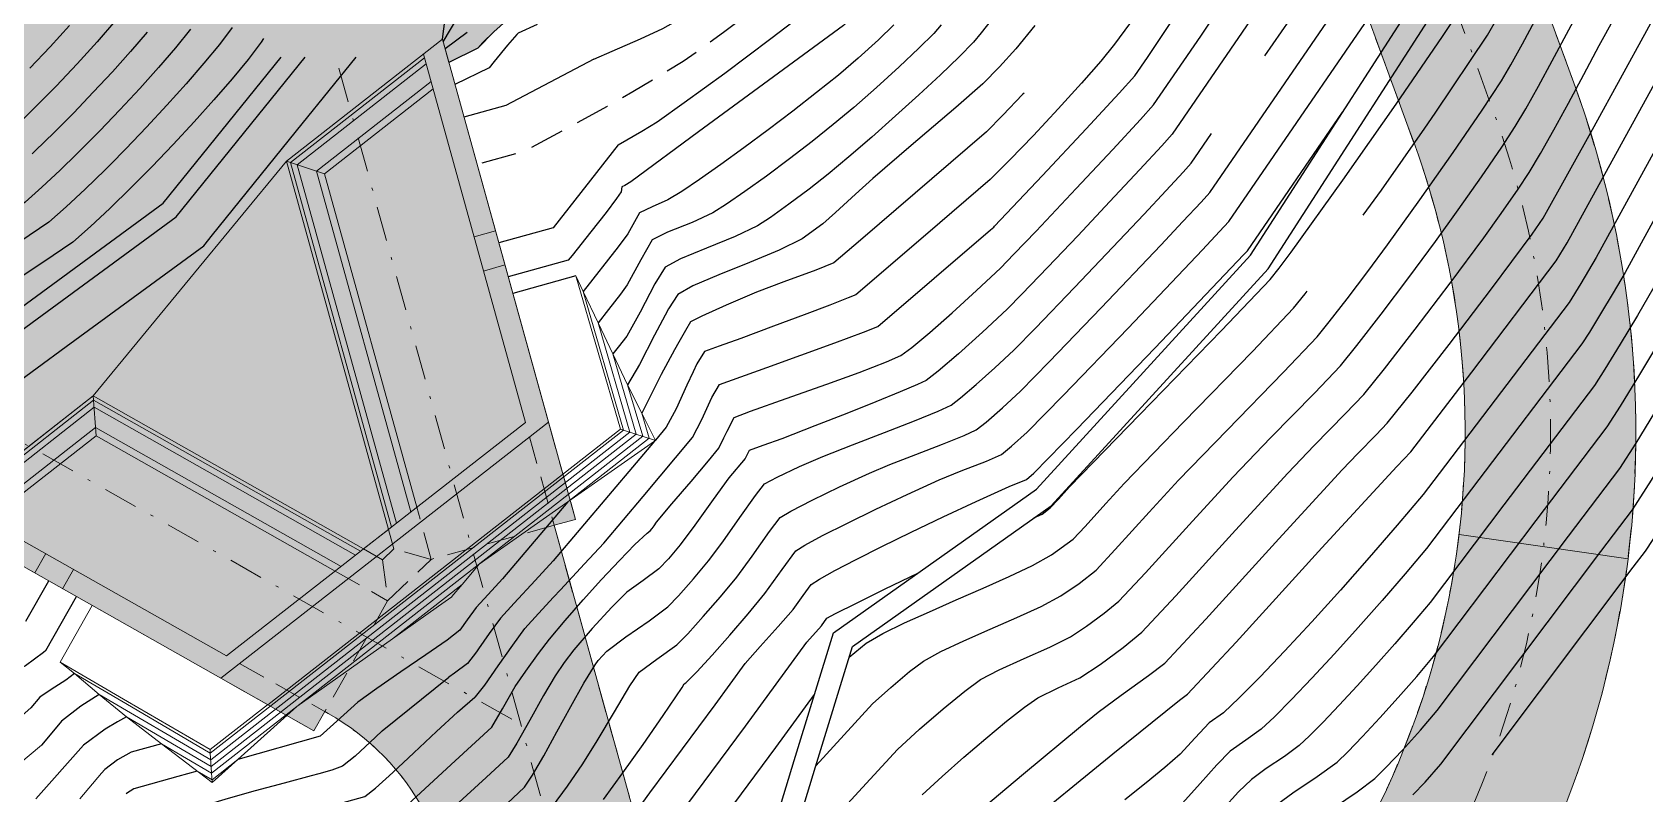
# Model space of a CAD drawing. Header units: millimetres. Extents: x -335 to 64136, y 248 to 109842.
# Drawn here: x -43.4 to 14.8, y 549.4 to 576.9 of the extents above; entities that cross this region are included whole.
import ezdxf

# ---------------------------------------------------------------- set-up
doc = ezdxf.new("R2010")
doc.units = ezdxf.units.MM
doc.header["$MEASUREMENT"] = 0
for name, pattern in [('NASCOSTA', [9.525, 6.35, -3.175]), ('TRATTEGGIATA', [0.75, 0.5, -0.25]), ('TRATTEGGIATA2', [0.375, 0.25, -0.125]), ('TRATTOPUNTO2', [0.5, 0.25, -0.125, 0, -0.125])]:
    doc.linetypes.add(name, pattern=pattern)
for name, color, linetype in [('colore lago', 131, 'Continuous'), ('curve livello 1m', 2, 'Continuous'), ('curve livello 5m', 7, 'Continuous'), ('curve livello di scavo 1 m', 2, 'Continuous'), ('LIN010CO', 2, 'Continuous'), ('LIN010TR', 2, 'NASCOSTA'), ('LIN018CO', 6, 'Continuous'), ('LIN025CO', 7, 'Continuous'), ('LINCOLO-ROSSO-025', 10, 'Continuous'), ('Strade', 7, 'Continuous'), ('TRATTCOLO-30', 253, 'Continuous'), ('TRATTCOLO-32', 255, 'Continuous')]:
    doc.layers.add(name, color=color, linetype=linetype)
doc.layers.add('Colori bordi', color=5, linetype='Continuous', plot=False)
doc.layers.add('no_plot', color=5, linetype='Continuous', plot=False)

# ---------------------------------------------------------------- blocks, each defined once
blk = doc.blocks.new('CONTORNO')
at = {"layer": 'Colori bordi', "lineweight": 0, "ltscale": 2}
blk.add_line((-52.772, 122.001), (-51.896, 128.1), dxfattribs=at)
at = {"layer": 'Colori bordi', "lineweight": 0, "ltscale": 2, "flags": 128}
for points in [[(-31.83, 118.918, 0.278191), (-69.079, 126.141), (-85.83, 120.005), (-86.105, 120.756), (-102.99, 114.571), (-98.153, 109.314), (-85.2, 114.059), (-84.427, 113.219), (-89.144, 103.05), (-84.307, 97.793), (-77.785, 111.855), (-78.51, 112.191), (-77.184, 115.052, -0.198912), (-74.368, 117.643), (-67.474, 120.163, -0.281645), (-36.074, 114.45, 0.175507)], [(-40.374, 92.645, 0.034114), (-43.469, 92.01), (-53.105, 89.338), (-53.319, 90.109), (-70.647, 85.303), (-66.249, 79.674), (-52.956, 83.36), (-52.253, 82.461), (-57.773, 72.704), (-53.908, 67.757), (-53.375, 67.075), (-47.588, 77.303), (-45.683, 80.67), (-46.38, 81.064), (-46.314, 81.181, -0.14195), (-42.731, 84.682)]]:
    blk.add_lwpolyline(points, format="xyb", dxfattribs=at)

msp = doc.modelspace()

# ---------------------------------------------------------------- hatches: boundary and pattern name
at = {"layer": 'colore lago', "linetype": 'Continuous', "lineweight": 0}
msp.add_hatch(color=256, dxfattribs=at).paths.add_polyline_path([(-26.73371, 576.86851), (-27.30586, 576.27454), (-28.35533, 575.7556), (-28.58868, 576.59704), (-34.21807, 572.19889), (-30.53148, 558.90548), (-31.43052, 558.20307), (-41.18732, 563.7232), (-46.81662, 559.32504), (-45.40271, 558.52504), (-46.96419, 558.52504), (-48.93714, 557.47983), (-49.87211, 556.98452), (-50.64523, 556.57494), (-51.1421, 556.31171), (-51.74525, 555.99218), (-52.2825, 555.20983), (-52.85074, 554.31486), (-53.3022, 553.53849), (-53.54948, 553.02397), (-53.63694, 552.32055), (-53.72318, 551.55359), (-53.90602, 551.03188), (-54.22497, 550.25882), (-54.58434, 549.46631), (-54.84207, 548.99805), (-55.85491, 548.01943), (-57.28507, 546.64493), (-58.09324, 545.85163), (-58.80894, 545.14402), (-59.32647, 544.62705), (-59.54012, 544.40568), (-59.77608, 543.86858), (-60.2396, 543.2605), (-60.9479, 542.43178), (-61.53023, 541.81696), (-61.91661, 541.45747), (-62.79601, 541.08281), (-63.86363, 540.74355), (-64.63227, 540.38776), (-64.91308, 539.94514), (-65.21795, 539.44233), (-65.92872, 538.84553), (-66.83402, 538.20357), (-67.55837, 537.5993), (-67.87962, 537.10368), (-68.14968, 536.6152), (-68.40435, 536.15692), (-68.77119, 535.59333), (-69.30456, 534.80804), (-69.9071, 533.94255), (-70.48144, 533.13836), (-71.16371, 532.22249), (-71.96992, 531.17075), (-72.65822, 530.29865), (-73.40125, 529.39268), (-74.13912, 528.51179), (-74.80092, 527.73881), (-75.31576, 527.15654), (-75.61271, 526.84782), (-76.49509, 526.28644), (-77.21889, 525.79902), (-77.46004, 525.14725), (-78.07824, 523.42433), (-86.41016, 525.11729), (-87.59323, 525.3577), (-86.66466, 530.70549), (-86.11966, 536.21049), (-85.92366, 541.7735), (-86.09065, 547.31649), (-86.61266, 552.86749), (-87.52266, 558.34749), (-88.80066, 563.77149), (-90.39565, 569.09049), (-92.36266, 574.27948), (-94.67265, 579.34549), (-97.28665, 584.23349), (-100.24565, 588.95349), (-103.24065, 593.15749), (-106.63165, 597.31349), (-110.40766, 601.38849), (-113.60965, 604.43649), (-117.43968, 607.72349), (-120.85766, 610.30849), (-125.46066, 613.41649), (-130.27665, 616.21348), (-135.23565, 618.68548), (-140.36965, 620.80949), (-145.63966, 622.60249), (-151.01165, 624.04348), (-156.46066, 625.13849), (-161.95365, 625.86749), (-167.33266, 626.22448), (-172.88967, 626.23349), (-178.45165, 625.88649), (-183.94565, 625.14448), (-189.40265, 624.05949), (-192.61674, 623.19254), (-195.26265, 624.43249), (-196.81963, 628.49598), (-196.22853, 629.22996), (-195.76018, 630.08589), (-195.55509, 630.80699), (-195.76254, 631.56973), (-196.26445, 632.51294), (-196.79267, 633.48696), (-197.07904, 634.34208), (-196.99263, 634.83798), (-196.78555, 635.76246), (-196.19062, 638.04703), (-195.37504, 640.97803), (-194.47488, 644.16127), (-193.62618, 647.20257), (-192.96498, 649.70778), (-192.79854, 650.45211), (-192.61456, 651.31606), (-192.49413, 651.82661), (-192.19694, 652.44128), (-191.8245, 653.19788), (-191.33542, 654.33903), (-190.77337, 655.71956), (-190.17104, 657.23426), (-189.56109, 658.77796), (-188.97623, 660.24546), (-188.44912, 661.53159), (-188.01245, 662.53115), (-187.6845, 663.18801), (-187.02891, 664.22677), (-185.33049, 667.16673), (-183.31352, 670.32618), (-182.01501, 672.3005), (6.94187, 672.3005), (24.51942, 640.41892), (22.35258, 637.79302), (19.43992, 633.90845), (16.56166, 629.21652), (13.26785, 624.19701), (9.6617, 619.3413), (7.51188, 615.31799), (2.55244, 608.88901), (2.0328, 607.77608), (1.51316, 606.66316), (1.18443, 607.56056), (0.67902, 608.9403), (-4.57797, 604.10318), (0.16695, 591.14975), (-0.67262, 590.37724), (-10.84219, 595.09389), (-16.09919, 590.25677), (-12.89175, 588.76916), (-13.38813, 587.69007), (-13.6595, 587.40962), (-14.15258, 586.78781), (-14.71984, 586.01012), (-15.32596, 585.1479), (-15.93559, 584.27252), (-16.51337, 583.45533), (-17.02397, 582.76771), (-17.43204, 582.28102), (-17.97069, 581.83978), (-18.69237, 581.25458), (-19.31937, 580.70789), (-20.03851, 580.07211), (-20.42828, 579.73967), (-21.07226, 579.43865), (-21.91495, 579.14058), (-23.82435, 578.54217), (-24.70498, 578.23628), (-25.41219, 577.92223)])
at = {"layer": 'LINCOLO-ROSSO-025', "linetype": 'Continuous', "lineweight": 0}
h = msp.add_hatch(color=256, dxfattribs=at)
h.dxf.hatch_style = 1
h.paths.add_polyline_path([(-21.0747, 541.92699), (-21.24674, 546.32362), (-27.42684, 544.08454, -0.08234427), (-27.43073, 540.42036, -0.07230832), (-28.92381, 535.75517), (-32.45183, 528.52765), (-23.69724, 530.61434), (-24.22791, 531.33262), (-23.38812, 533.053, 0.09987554)])
h.paths.add_polyline_path([(-21.88161, 549.41853), (-22.2365, 550.69823), (-25.12305, 549.58153), (-28.90771, 548.11738), (-28.60577, 547.55388, -0.08234431), (-27.42684, 544.08454), (-21.24674, 546.32362, 0.03411302)])
at = {"layer": 'TRATTCOLO-30', "linetype": 'Continuous', "lineweight": 0}
h = msp.add_hatch(color=256, dxfattribs=at)
h.dxf.hatch_style = 1
h.paths.add_polyline_path([(-33.22158, 551.63332), (-32.82765, 552.32961), (-32.71079, 552.26349, -0.14195048), (-29.20963, 548.68093), (-28.90768, 548.11742), (-25.12303, 549.58156), (-25.75714, 551.8681), (-43.50728, 561.91064), (-46.13433, 559.85817), (-46.81667, 559.32506), (-36.58884, 553.53843)])
h.paths.add_polyline_path([(-25.75714, 551.8681), (-27.52198, 558.23188), (-31.89805, 574.01147), (-34.21804, 572.1989), (-30.53145, 558.90549), (-31.43049, 558.20308), (-41.18729, 563.72321), (-43.50728, 561.91064)])
h.paths.add_polyline_path([(-25.12303, 549.58156), (-22.23648, 550.69826), (-24.554, 559.05497), (-23.78309, 559.26876), (-28.58865, 576.59705), (-31.89805, 574.01147), (-27.52198, 558.23188)])
edge = h.paths.add_edge_path()
edge.add_line((3.75148, 580.31759), (9.18108, 583.40427))
edge.add_line((9.18108, 583.40427), (6.11299, 591.78003))
edge.add_line((6.11299, 591.78003), (6.86418, 592.05519))
edge.add_line((6.86418, 592.05519), (0.67905, 608.94031))
edge.add_line((0.67905, 608.94031), (-4.57794, 604.10319))
edge.add_line((-4.57794, 604.10319), (0.16698, 591.14976))
edge.add_line((0.16698, 591.14976), (-0.6726, 590.37725))
edge.add_line((-0.6726, 590.37725), (-10.84216, 595.0939))
edge.add_line((-10.84216, 595.0939), (-16.09916, 590.25678))
edge.add_line((-16.09916, 590.25678), (-2.03677, 583.73464))
edge.add_line((-2.03677, 583.73464), (-1.70017, 584.46038))
edge.add_line((-1.70017, 584.46038), (1.1603, 583.13369))
edge.add_arc((-0.94345, 578.59781), 5, 20.1180906, 65.1180906, ccw=False)
h = msp.add_hatch(color=256, dxfattribs=at)
h.dxf.hatch_style = 1
h.paths.add_polyline_path([(-14.44238, 529.65377, 0.0303488), (-10.5364, 530.83924), (-11.03403, 533.9464, -0.03537882), (-15.15651, 532.64984), (-21.4227, 531.15627), (-20.70858, 528.1602)])
h.paths.add_polyline_path([(-13.72827, 526.6577, 0.02617886), (-10.04059, 527.74344), (-10.5364, 530.83924, -0.0303488), (-14.44238, 529.65377), (-20.70858, 528.1602), (-19.99446, 525.16413)])
h.paths.add_polyline_path([(1.88761, 534.69584), (-0.37851, 536.8085, -0.08819837), (-10.5364, 530.83924), (-10.04059, 527.74344, 0.09480157)])
h.paths.add_polyline_path([(-0.37851, 536.8085), (-2.64734, 538.92367, -0.08025283), (-11.03403, 533.9464), (-10.5364, 530.83924, 0.08819837)])
h.paths.add_polyline_path([(-0.37851, 536.8085, 0.01736281), (1.34403, 538.3875, 0.03970356), (-1.04227, 540.47619), (-2.64734, 538.92367)])
h.paths.add_polyline_path([(1.28475, 538.44807), (1.34415, 538.38762, 0.01556613), (2.79202, 539.90188), (0.55799, 542.02406), (-1.04227, 540.47619, -0.03864254)])
h.paths.add_polyline_path([(3.45675, 536.23785), (5.02589, 537.77986), (2.79202, 539.90188, -0.01556613), (1.34415, 538.38762)])
h.paths.add_polyline_path([(1.88761, 534.69584), (3.45675, 536.23785), (1.34415, 538.38762, -0.01736414), (-0.37851, 536.8085)])
h.paths.add_polyline_path([(14.2077, 557.84555), (11.15842, 558.28357, -0.15355602), (2.79202, 539.90188), (5.02589, 537.77986, 0.15371899)])
h.paths.add_polyline_path([(11.15842, 558.28357), (8.10902, 558.7216, -0.15336015), (0.55799, 542.02406), (2.79202, 539.90188, 0.15355602)])
h.paths.add_polyline_path([(11.15842, 558.28357, 0.11893671), (9.3567, 573.96882), (6.66009, 581.33047), (6.46589, 581.86062), (3.75109, 580.31727), (6.27118, 573.42321, -0.122973), (8.10902, 558.7216)])
h.paths.add_polyline_path([(14.2077, 557.84555, 0.11936774), (12.24878, 575.02821), (9.18069, 583.40396), (6.46589, 581.86062), (6.66009, 581.33047), (9.3567, 573.96882, -0.11893671), (11.15842, 558.28357)])

# ---------------------------------------------------------------- linework, layer by layer
at = {"layer": 'Colori bordi', "linetype": 'Continuous', "lineweight": 0, "flags": 128}
msp.add_lwpolyline([(-26.73371, 576.86851), (-27.30586, 576.27454), (-28.35533, 575.7556), (-28.58868, 576.59704), (-34.21807, 572.19889), (-30.53148, 558.90548), (-31.43052, 558.20307), (-41.18732, 563.7232), (-46.81662, 559.32504)], dxfattribs=at)
at = {"layer": 'curve livello 1m', "color": 152, "linetype": 'TRATTEGGIATA2', "ltscale": 5, "flags": 128}
msp.add_lwpolyline([(-9.70448, 587.2909), (-10.48138, 585.61583), (-11.50293, 584.35602), (-12.60912, 582.95529), (-13.1347, 582.25087), (-13.79151, 581.34543), (-14.45607, 580.42443), (-15.00487, 579.67332), (-15.31443, 579.27754), (-15.7446, 578.91282), (-16.49605, 578.3152), (-17.45237, 577.58296), (-18.4449, 576.83997), (-19.31406, 576.20439), (-19.90028, 575.7944), (-20.61748, 575.35065), (-21.71594, 574.70246), (-22.64196, 574.16975), (-25.60643, 572.56052), (-27.33622, 572.08081)], dxfattribs=at)
at = {"layer": 'curve livello 5m', "color": 2}
for p, q in [((-27.30584, 576.27454), (-28.35533, 575.7556)), ((7.24439, 573.93423), (9.13227, 576.74429)), ((-24.04175, 568.62104), (-26.20998, 568.01973)), ((-20.89752, 562.12022), (-20.92652, 562.09756)), ((-42.89478, 554.5359), (-41.79322, 556.48289))]:
    msp.add_line(p, q, dxfattribs=at)
at = {"layer": 'curve livello 5m', "color": 2, "flags": 128}
for points in [[(9.13227, 576.74429), (9.13227, 576.74429), (9.50611, 577.39338), (9.96432, 578.23803), (10.43122, 579.09983), (10.83106, 579.80039), (10.83106, 579.80039), (11.37723, 580.66529), (12.10762, 581.77958), (12.89236, 582.94764), (13.60157, 583.97383), (13.60157, 583.97383), (14.2217, 584.83505), (14.74982, 585.53977), (15.02752, 585.87658)], [(-27.30585, 576.27455), (-27.12604, 576.48665), (-26.73371, 576.86851), (-26.26718, 577.28231), (-25.77271, 577.67174), (-25.41219, 577.92223), (-24.70498, 578.23628), (-23.82435, 578.54217), (-22.86332, 578.84268), (-21.91495, 579.14058), (-21.07225, 579.43865), (-20.42828, 579.73966), (-20.0385, 580.0721), (-19.72213, 580.35181)], [(-7.86495, 547.9651), (-4.38436, 550.81143), (-1.9778, 552.74225), (-1.68993, 552.95392), (0.06136, 554.83265), (3.16029, 558.24407), (5.85787, 561.18189), (6.36195, 561.7033), (8.56574, 564.58145), (11.61831, 568.59775), (12.01242, 569.24899), (12.69959, 570.50642), (16.90885, 578.18253), (17.85521, 579.46062), (17.87569, 579.48828)], [(-12.36435, 579.06652), (-13.20232, 578.05072), (-13.73526, 577.43212), (-13.73526, 577.43212), (-14.10619, 577.0955), (-19.33896, 573.26097), (-21.78025, 571.45321), (-22.00659, 571.32146), (-22.10485, 571.27007), (-22.13979, 571.0917), (-22.30418, 570.84761), (-22.67826, 570.35123), (-23.22484, 569.64947), (-23.90673, 568.78925), (-24.04175, 568.62104)], [(-40.38335, 577.2726), (-41.04972, 576.50921), (-41.77325, 575.71344), (-42.52903, 574.91172), (-43.29213, 574.1305), (-44.03765, 573.39618)], [(1.10214, 576.00505), (1.99527, 577.30555)], [(-54.06821, 559.37875), (-38.66147, 570.68012), (-34.4041, 575.95004)], [(-7.59238, 574.65866), (-7.64608, 574.60025), (-8.35637, 573.85473), (-8.94853, 573.26252), (-8.94853, 573.26252), (-13.49999, 569.34927), (-14.46307, 568.52448), (-15.11237, 568.2653), (-16.25887, 567.84288), (-17.24577, 567.46612), (-18.33897, 567.00268), (-19.22067, 566.60885), (-19.62636, 566.4028), (-19.62636, 566.4028), (-19.81535, 566.09189), (-20.05478, 565.6622)], [(4.64979, 570.24668), (5.30365, 571.15682), (6.86835, 573.38589), (7.24439, 573.93423)], [(-26.25417, 549.01456), (-25.62027, 549.59892), (-25.33652, 550.03167), (-24.93149, 550.73681), (-24.45413, 551.60119), (-23.95339, 552.51171), (-23.4782, 553.35523), (-23.07753, 554.01863), (-22.96706, 554.17083), (-22.6524, 554.51316), (-21.96101, 555.03275), (-21.12033, 555.60443), (-20.44646, 556.11381), (-20.06176, 556.51095), (-19.51938, 557.1233), (-18.98204, 557.76716), (-18.46926, 558.45958), (-17.85073, 559.34173), (-17.29171, 560.13309), (-16.95745, 560.55315), (-16.50616, 560.79658), (-15.69251, 561.18075), (-14.85229, 561.53473), (-13.7798, 561.95919), (-12.62783, 562.40568), (-11.54915, 562.82573), (-10.69656, 563.17088), (-10.22285, 563.39267), (-9.88387, 563.65277), (-9.32313, 564.13311), (-8.64668, 564.74045), (-7.96056, 565.38157), (-7.17961, 566.17546), (-5.77046, 567.64073), (-4.15584, 569.33779), (-3.27106, 570.277), (-2.46301, 571.14151), (-1.85321, 571.80072), (-1.56319, 572.12403), (-0.82776, 573.1949)], [(-13.89925, 554.29558), (-13.29478, 554.8042), (-12.68821, 555.1489), (-11.90854, 555.53006), (-11.00943, 555.93701), (-10.04454, 556.35904), (-9.06752, 556.78547), (-8.13204, 557.20562), (-7.29176, 557.60878), (-6.60033, 557.98429), (-5.81906, 558.55875), (-5.3925, 559.01635), (-4.6377, 559.84727), (-3.98065, 560.56283), (-1.8426, 562.77774), (0.64913, 565.33082), (2.13689, 566.8905), (2.55105, 567.40675), (2.62579, 567.50437)], [(-20.05478, 565.66221), (-20.20746, 565.38819), (-20.68504, 564.50282), (-20.68504, 564.50282), (-21.12082, 563.63585), (-21.39224, 563.10307)], [(3.61336, 548.88425), (4.42796, 549.43018), (5.06941, 549.9179), (5.48149, 550.32225), (6.06396, 550.94333), (6.71139, 551.66598), (7.31837, 552.375), (7.31837, 552.375), (12.05795, 558.66839), (13.91422, 561.11071), (14.49705, 562.0197), (15.34712, 563.40635), (16.30912, 565.01401), (16.40514, 565.17833)], [(-24.05667, 559.90582), (-26.42059, 557.12063), (-26.93738, 556.56028), (-27.36548, 556.09265), (-27.36548, 556.09265), (-27.687, 555.64524), (-27.9593, 555.27458), (-27.9593, 555.27458), (-28.42061, 554.90956), (-29.18444, 554.37775), (-30.0857, 553.76749), (-30.95926, 553.16711), (-31.64, 552.66496), (-31.64, 552.66496), (-32.39249, 551.97926), (-33.00013, 551.44013), (-33.00013, 551.44013), (-35.96904, 550.59886)], [(-42.89478, 554.5359), (-42.97933, 554.46853), (-43.62968, 553.98585), (-44.46647, 553.53126), (-44.80808, 553.0515), (-45.23551, 552.66711), (-45.91571, 552.11806), (-46.70859, 551.49329), (-47.47407, 550.88172), (-48.07208, 550.37229), (-48.8886, 549.57914), (-49.41192, 549.00145)], [(-18.78976, 548.01263), (-16.54793, 551.03449), (-15.15255, 552.94729)], [(-37.43462, 550.18358), (-38.13944, 549.98386), (-39.72751, 549.54576), (-39.98534, 549.37678), (-39.99618, 549.3649)]]:
    msp.add_lwpolyline(points, dxfattribs=at)
at = {"layer": 'curve livello di scavo 1 m', "lineweight": 0}
for p, q in [((-23.77361, 568.0583), (-22.16153, 562.52605)), ((-34.89315, 552.57902), (-22.1615, 562.52596)), ((-20.9001, 562.12909), (-20.89752, 562.12022)), ((-42.38069, 554.11934), (-41.22526, 556.16155)), ((-39.94736, 552.69602), (-42.38069, 554.11934)), ((-36.97328, 550.95638), (-39.94736, 552.69602)), ((-34.89503, 552.58008), (-36.97328, 550.95638))]:
    msp.add_line(p, q, dxfattribs=at)
at = {"layer": 'LIN010CO', "linetype": 'Continuous', "lineweight": 0}
for p, q in [((-29.23472, 575.93298), (-34.07467, 572.15159)), ((-29.17284, 575.70987), (-33.83035, 572.07103)), ((-33.13298, 571.84107), (-28.99624, 575.07305)), ((-32.84743, 571.74691), (-34.21806, 572.19888)), ((-30.42439, 558.98913), (-34.07467, 572.15159)), ((-30.24195, 559.13167), (-33.83035, 572.07103)), ((-29.72118, 559.53854), (-33.13298, 571.84107)), ((-46.01608, 559.79123), (-41.17613, 563.57262)), ((-41.08036, 562.28393), (-41.18732, 563.72319)), ((-41.17613, 563.57262), (-31.5376, 558.1194)), ((-45.81457, 559.67722), (-41.15706, 563.31607)), ((-41.15706, 563.31607), (-31.72004, 557.97686)), ((-45.23939, 559.3518), (-41.10265, 562.58378)), ((-41.10265, 562.58378), (-32.24081, 557.56999))]:
    msp.add_line(p, q, dxfattribs=at)
at = {"layer": 'LIN010TR', "linetype": 'TRATTOPUNTO2', "lineweight": 0, "ltscale": 5, "flags": 128}
for points in [[(-2.84563, 607.28196), (6.66045, 581.33076), (9.35706, 573.96912, -0.44895429), (-14.44202, 529.65407), (-66.87892, 517.15556)], [(-28.57319, 529.45214), (-26.15597, 534.40409, 0.18316759), (-24.84962, 548.59555), (-27.52201, 558.23186), (-32.37751, 575.74025)]]:
    msp.add_lwpolyline(points, format="xyb", dxfattribs=at)
msp.add_lwpolyline([(-45.27707, 562.91191), (-25.75717, 551.86808)], dxfattribs=at)
at = {"layer": 'LIN018CO', "color": 2, "lineweight": 0}
for p, q in [((-22.43119, 565.23871), (-21.90014, 564.13117)), ((-21.90014, 564.13117), (-21.39224, 563.10307)), ((-21.39224, 563.10307), (-20.89525, 562.11949)), ((-27.26538, 557.65271), (-24.05667, 559.90582)), ((-27.87362, 556.9237), (-27.26538, 557.65271)), ((-33.8411, 552.51519), (-30.38678, 554.9602)), ((-33.8411, 552.51519), (-35.96904, 550.59886)), ((-39.99024, 552.14184), (-38.72098, 551.16771)), ((-36.89368, 549.76973), (-35.96904, 550.59886))]:
    msp.add_line(p, q, dxfattribs=at)
at = {"layer": 'LIN018CO', "color": 2, "flags": 128}
for points in [[(-52.91331, 558.9371), (-53.13168, 559.23479), (-38.195, 570.19137), (-33.54278, 575.95004)], [(-33.64558, 573.54723), (-31.70444, 575.95004)], [(-36.88434, 569.53819), (-33.64558, 573.54723)], [(-37.51439, 568.91715), (-37.19939, 569.14821), (-36.88434, 569.53819)], [(-42.16052, 565.50905), (-37.51439, 568.91715)], [(-46.3653, 562.4247), (-42.16052, 565.50905)]]:
    msp.add_lwpolyline(points, dxfattribs=at)
at = {"layer": 'LIN018CO', "color": 2, "lineweight": 0, "flags": 128}
for points in [[(-22.43119, 565.23871), (-22.96816, 566.36655), (-23.50547, 567.49557), (-23.77361, 568.0583)], [(-22.1615, 562.52596), (-22.04716, 562.49104), (-20.89525, 562.11949)], [(-20.89525, 562.11949), (-20.92652, 562.09756), (-24.05667, 559.90582)], [(-27.87362, 556.9237), (-28.24352, 556.48035), (-28.2478, 556.47705), (-28.72787, 556.13637), (-30.38678, 554.9602)], [(-42.38069, 554.11934), (-41.8666, 553.70278), (-40.98071, 552.9529), (-39.99024, 552.14184)], [(-36.97328, 550.95638), (-36.96519, 550.8358), (-36.89368, 549.76973), (-38.72098, 551.16771)]]:
    msp.add_lwpolyline(points, dxfattribs=at)
at = {"layer": 'LIN025CO', "linetype": 'TRATTEGGIATA', "lineweight": 0, "ltscale": 2}
for p, q in [((9.55252, 582.39015), (12.24914, 575.0285)), ((-25.43981, 562.24901), (-24.55402, 559.05495)), ((-24.75746, 562.78211), (-23.78312, 559.26874)), ((-28.98672, 557.82566), (-29.50795, 559.70514)), ((-30.33598, 558.20055), (-30.53147, 558.90547)), ((-24.55402, 559.05495), (-28.98672, 557.82566)), ((-24.55402, 559.05495), (-23.78312, 559.26874)), ((-21.88164, 549.41865), (-24.55402, 559.05495)), ((-31.43052, 558.20306), (-30.74365, 557.81445)), ((-30.74365, 557.81445), (-30.33598, 558.20055)), ((-28.98672, 557.82566), (-30.33598, 558.20055)), ((-30.74365, 557.81445), (-30.56252, 556.33323)), ((-30.56252, 556.33323), (-28.98672, 557.82566)), ((-32.45404, 557.4034), (-30.56252, 556.33323)), ((-30.56252, 556.33323), (-32.82767, 552.32959)), ((-36.58887, 553.53841), (-33.22161, 551.63331)), ((-35.90652, 554.07152), (-32.71081, 552.26348)), ((-33.22161, 551.63331), (-32.82767, 552.32959))]:
    msp.add_line(p, q, dxfattribs=at)
at = {"layer": 'LIN025CO', "linetype": 'Continuous', "lineweight": 0}
for p, q in [((-34.21806, 572.19888), (-28.58868, 576.59703)), ((-28.58868, 576.59703), (-24.75746, 562.78211)), ((-29.27103, 576.06392), (-25.58444, 562.77052)), ((-32.84743, 571.74691), (-28.92392, 574.81229)), ((-34.21806, 572.19888), (-41.18732, 563.72319)), ((-30.53147, 558.90547), (-34.21806, 572.19888)), ((-29.50795, 559.70514), (-32.84743, 571.74691)), ((-27.44129, 569.4661), (-26.67324, 569.69017)), ((-27.09881, 568.23115), (-26.33075, 568.45522)), ((-46.13435, 559.85815), (-41.18732, 563.72319)), ((-41.18732, 563.72319), (-31.43052, 558.20306)), ((-45.00387, 559.21855), (-41.08036, 562.28393)), ((-41.08036, 562.28393), (-32.45404, 557.4034)), ((-24.75746, 562.78211), (-36.58887, 553.53841)), ((-36.37755, 554.33802), (-25.58444, 562.77052)), ((-46.8167, 559.32504), (-36.58887, 553.53841)), ((-46.13435, 559.85815), (-36.37755, 554.33802)), ((-43.30027, 557.33553), (-42.90633, 558.03182)), ((-42.29557, 556.76711), (-41.90163, 557.46339))]:
    msp.add_line(p, q, dxfattribs=at)
at = {"layer": 'LIN025CO', "linetype": 'TRATTEGGIATA', "lineweight": 0, "ltscale": 2, "flags": 128}
msp.add_lwpolyline([(0.55836, 542.02436, 0.28164473), (6.27154, 573.4235), (3.75145, 580.31757, 0)], format="xyb", dxfattribs=at)
at = {"layer": 'LIN025CO', "linetype": 'TRATTEGGIATA', "lineweight": 0, "ltscale": 2}
for centre, radius, start, end in [((-22.24544, 562.39293), 36.736, 317.9336739, 20.1180907), ((-37.14263, 544.43027), 9, 28.1832533, 60.5), ((-44.22245, 543.22299), 23.184, 7.6857755, 15.5)]:
    msp.add_arc(centre, radius, start, end, dxfattribs=at)
at = {"layer": 'no_plot'}
for p, q in [((-28.58868, 576.59703), (-28.40069, 578.00152)), ((-28.56215, 576.50139), (-28.0306, 577.39115)), ((-27.68686, 576.84713), (-28.49252, 576.25029)), ((-23.1175, 575.88449), (-26.295, 574.20707)), ((-26.90177, 575.57315), (-28.1356, 574.96327)), ((-26.295, 574.20707), (-27.80941, 573.78709)), ((-22.2392, 572.79309), (-24.59306, 569.79808)), ((-24.59306, 569.79808), (-26.55247, 569.25468)), ((-23.77361, 568.0583), (-26.04592, 567.42814)), ((-43.62184, 555.59505), (-42.79792, 557.05132)), ((-30.76601, 551.6337), (-28.35773, 553.57393)), ((-39.99024, 552.14184), (-40.3107, 551.95729))]:
    msp.add_line(p, q, dxfattribs=at)
at = {"layer": 'no_plot', "lineweight": 0}
for p, q in [((-23.50547, 567.49557), (-22.04716, 562.49104)), ((-22.96816, 566.36655), (-21.81724, 562.41687)), ((-22.43119, 565.23871), (-21.58731, 562.34271)), ((-21.90014, 564.13117), (-21.35738, 562.26855)), ((-21.39224, 563.10307), (-21.12745, 562.19438)), ((-22.04716, 562.49104), (-36.96519, 550.8358)), ((-21.81724, 562.41687), (-36.94901, 550.59463)), ((-21.58731, 562.34271), (-36.93283, 550.35347)), ((-21.35738, 562.26855), (-36.91666, 550.1123)), ((-21.12745, 562.19438), (-24.05667, 559.90582)), ((-27.87362, 556.9237), (-30.38678, 554.9602)), ((-40.0124, 552.6182), (-41.8666, 553.70278)), ((-36.94901, 550.59463), (-40.98071, 552.9529)), ((-36.96519, 550.8358), (-40.0124, 552.6182)), ((-36.93283, 550.35347), (-39.99024, 552.14184)), ((-36.91666, 550.1123), (-38.72098, 551.16771)), ((-35.96904, 550.59886), (-36.90048, 549.87114)), ((-36.90048, 549.87114), (-37.43462, 550.18358))]:
    msp.add_line(p, q, dxfattribs=at)
at = {"layer": 'no_plot', "linetype": 'Continuous', "lineweight": 0}
for p, q in [((-45.37561, 549.1783), (-43.05783, 551.11853)), ((-43.26579, 549.1783), (-41.54451, 551.11853)), ((-41.66875, 549.1783), (-40.89095, 550.10628))]:
    msp.add_line(p, q, dxfattribs=at)
at = {"layer": 'no_plot', "flags": 128}
for points in [[(-7.23418, 559.32217), (-6.94089, 559.46206), (-6.64489, 559.67971), (-6.34574, 560.00439), (-5.94835, 560.43902), (-3.41793, 563.0604), (-0.46892, 566.08203), (1.29188, 567.92795), (1.61471, 568.33689), (2.04511, 568.91167), (3.91528, 571.51481), (5.84176, 574.25927), (7.51592, 576.70056), (8.62913, 578.39419), (9.08229, 579.20772), (9.55434, 580.05863), (10.25484, 581.16792), (11.19161, 582.59707), (12.19809, 584.09518), (13.1077, 585.41134), (13.57917, 586.06022), (13.85007, 586.40194), (14.42184, 586.68079), (14.85138, 587.0841)], [(-23.1175, 575.88449), (-22.46001, 576.16588), (-21.44117, 576.61008), (-20.62878, 576.99373), (-19.77612, 577.46762), (-18.9603, 577.96499), (-18.49363, 578.30025), (-17.86874, 578.77328), (-17.06345, 579.40913), (-16.37884, 579.96669), (-16.02029, 580.2787), (-15.53604, 580.89782), (-14.67753, 582.07281), (-13.63794, 583.51357), (-12.61047, 584.92997), (-11.78829, 586.03193), (-11.53751, 586.34947)], [(-18.97974, 563.40272), (-18.86114, 563.66306), (-18.58992, 564.13559), (-16.88017, 564.75534), (-14.4201, 565.63798), (-13.38467, 566.02623), (-12.87614, 566.2252), (-8.79929, 569.71666), (-8.67908, 569.82234), (-8.65511, 569.84726), (-6.92982, 571.67869), (-5.35413, 573.36447), (-4.16504, 574.64992), (-3.59952, 575.28035), (-3.14233, 575.94607), (-1.3392, 578.64819), (2.19921, 583.99877), (2.64497, 584.79481), (2.9081, 585.51449), (3.13618, 586.27192)], [(-22.25734, 572.78286), (-22.2392, 572.79309), (-21.39318, 573.28558), (-20.84027, 573.62381), (-19.8558, 574.31233), (-18.39617, 575.37968), (-16.72936, 576.62742), (-15.12335, 577.85713), (-14.60856, 578.27638), (-14.09278, 578.97247), (-13.42995, 579.87865), (-11.75179, 582.00364), (-9.82077, 584.38504), (-9.41156, 584.87555)], [(-18.4254, 562.21528), (-18.3069, 562.45607), (-18.05072, 562.94651), (-17.46599, 563.17346), (-16.18254, 563.62795), (-14.7059, 564.14788), (-13.54162, 564.57114), (-12.56029, 564.95664), (-12.03653, 565.17979), (-11.63897, 565.47787), (-10.99416, 566.01904), (-10.18844, 566.72739), (-9.30814, 567.52704), (-8.43957, 568.34209), (-7.95575, 568.83828), (-7.15536, 569.67744), (-5.71023, 571.21146), (-4.39042, 572.62349), (-3.39443, 573.70019), (-2.92074, 574.22824), (-1.21784, 576.70786), (3.59927, 583.92665)], [(-22.76815, 549.15924), (-22.07425, 550.1185), (-21.34545, 551.14736), (-20.6196, 552.19348), (-19.93456, 553.20454), (-19.85443, 553.33477), (-19.80086, 553.37363), (-19.40531, 553.76798), (-18.85333, 554.36505), (-18.21349, 555.08744), (-17.55433, 555.85776), (-16.94441, 556.59861), (-16.3234, 557.46295), (-15.83304, 558.12795), (-15.50173, 558.33675), (-14.86159, 558.68102), (-13.98457, 559.12504), (-12.94264, 559.63311), (-11.80776, 560.16953), (-10.65189, 560.69859), (-9.86762, 561.01778), (-8.95298, 561.37309), (-8.40916, 561.60555), (-8.04025, 561.90915), (-7.48155, 562.42106), (-6.18325, 563.74088), (-3.84058, 566.17683), (-1.15633, 568.99814), (-0.53559, 569.65954), (-0.20564, 570.01981), (6.48011, 579.75502)], [(-24.61153, 548.90023), (-24.07444, 549.64272), (-23.51971, 550.44853), (-23.00396, 551.2739), (-22.37954, 552.3192), (-21.81635, 553.25615), (-21.48426, 553.75645), (-20.84366, 554.22743), (-20.12366, 554.74372), (-19.72919, 555.14279), (-19.17011, 555.75856), (-18.5477, 556.47671), (-17.96323, 557.18289), (-17.4092, 557.94128), (-16.78541, 558.83215), (-16.39524, 559.34055), (-16.01125, 559.56837), (-15.24537, 559.96081), (-14.24865, 560.4429), (-13.1722, 560.93967), (-12.43826, 561.2462), (-11.49954, 561.61445), (-10.54217, 561.98538), (-9.75228, 562.29994), (-9.316, 562.49911), (-8.95892, 562.78136), (-8.3682, 563.3007), (-7.72106, 563.90132), (-6.68143, 564.95817), (-4.80552, 566.90878), (-2.65609, 569.16797), (-1.85749, 570.01677), (-1.20132, 570.72193), (-0.88442, 571.07192), (4.55562, 578.99323)], [(-7.47453, 578.9531), (-9.14179, 576.82906), (-9.14179, 576.82906), (-9.41456, 576.49306), (-9.9335, 575.96756), (-10.6061, 575.32081), (-11.3864, 574.59448), (-12.22849, 573.83027), (-13.08642, 573.06985), (-13.91427, 572.35492), (-14.6661, 571.72716), (-14.6661, 571.72716), (-15.34671, 571.18979), (-16.07746, 570.64143), (-16.73902, 570.16952), (-17.21205, 569.86152), (-17.21205, 569.86152), (-18.02032, 569.47822), (-19.04956, 569.06136), (-19.99443, 568.67189), (-20.54958, 568.37077), (-20.54958, 568.37077), (-20.91671, 567.77023), (-21.447, 566.74985), (-21.93398, 565.88621), (-21.93398, 565.88621), (-22.24049, 565.47929), (-22.43119, 565.23871)], [(-9.35075, 548.62794), (-7.61179, 550.08593), (-5.56077, 551.78715), (-4.92058, 552.30664), (-4.0833, 552.92421), (-3.10539, 553.63047), (-2.51576, 554.07488), (-1.02942, 555.66939), (1.60069, 558.56471), (3.89016, 561.05808), (4.45871, 561.64707), (5.12132, 562.32599), (5.51694, 562.74074), (6.42107, 563.8556), (7.75677, 565.57804), (9.27907, 567.58814), (10.74299, 569.56596), (11.14484, 570.14472), (12.97928, 573.44485), (15.84144, 578.66436)], [(0.70665, 577.46965), (-2.24197, 573.17614), (-2.62382, 572.75045), (-3.42672, 571.8825), (-4.49065, 570.74423), (-5.6556, 569.50761), (-5.6556, 569.50761), (-6.7354, 568.37268), (-7.6778, 567.39276), (-8.20007, 566.86183), (-8.20007, 566.86183), (-9.08858, 566.03159), (-9.96457, 565.24508), (-10.69072, 564.62305), (-11.12969, 564.28623), (-11.12969, 564.28623), (-11.43702, 564.14015), (-12.06463, 563.87327), (-12.94025, 563.51481), (-13.99164, 563.09399), (-15.14651, 562.64004), (-16.33262, 562.18218), (-16.33262, 562.18218), (-17.02308, 561.93559), (-17.51151, 561.75743), (-17.51151, 561.75743), (-17.65708, 561.4695), (-18.24448, 560.76835), (-18.81753, 559.98789), (-19.47428, 559.06307), (-20.00086, 558.35144), (-20.00086, 558.35144), (-20.43011, 557.84485), (-20.76926, 557.4839), (-20.76926, 557.4839), (-21.34284, 557.06697), (-21.92675, 556.64401), (-21.92675, 556.64401), (-22.47075, 556.1034), (-23.18186, 555.32976), (-23.84674, 554.55519), (-23.84674, 554.55519), (-24.1879, 554.10544), (-24.52082, 553.62655), (-24.52082, 553.62655), (-24.94124, 552.91496), (-25.43656, 552.01843), (-25.89687, 551.19095), (-26.21229, 550.68649), (-26.21229, 550.68649), (-27.00516, 549.95326), (-28.12421, 548.92398)], [(-16.30978, 546.4332), (-13.57029, 549.43291), (-12.1626, 550.96317), (-11.37083, 551.69095), (-10.51287, 552.43339), (-9.7294, 553.07211), (-9.16112, 553.48872), (-8.48981, 553.84023), (-7.58713, 554.24168), (-6.66097, 554.65165), (-5.91921, 555.02874), (-5.344, 555.40825), (-4.69518, 555.88532), (-4.16741, 556.31682), (-3.21096, 557.34287), (-1.5185, 559.20599), (-0.04524, 560.81045), (1.30806, 562.2124), (2.88522, 563.8284), (3.82692, 564.81562), (4.42152, 565.54881), (5.29995, 566.68158), (6.30109, 568.00353), (7.26384, 569.30424), (8.08039, 570.44083), (8.92153, 571.63912), (9.6525, 572.70503), (10.13856, 573.4445), (10.51855, 574.08759), (10.97143, 574.90038), (11.47022, 575.81928), (11.98791, 576.78069), (12.49752, 577.721)], [(-11.26548, 549.3212), (-10.5518, 549.98508), (-9.76827, 550.68239), (-8.97282, 551.36438), (-8.22339, 551.98231), (-7.5779, 552.48742), (-7.09428, 552.83098), (-6.35842, 553.183), (-5.57864, 553.55096), (-4.8441, 554.03561), (-4.01556, 554.64483), (-3.34158, 555.19585), (-2.12019, 556.50613), (0.04109, 558.88535), (1.92246, 560.93427), (2.88338, 561.92974), (4.00327, 563.07719), (4.67193, 563.77818), (5.4213, 564.70221), (6.52836, 566.12981), (7.79008, 567.79583), (9.00341, 569.4351), (9.63078, 570.31202), (10.23756, 571.18591), (10.6417, 571.79461), (11.04781, 572.4783), (11.52622, 573.33043), (12.05456, 574.29824), (12.61042, 575.32895), (13.17141, 576.36982), (13.71514, 577.36807)], [(17.97625, 577.7007), (14.76068, 571.8367), (13.05548, 568.7164), (12.50042, 567.77791), (12.07749, 567.10034), (12.07749, 567.10034), (7.38506, 560.92644), (6.81123, 560.16449), (5.87583, 559.05677), (4.86579, 557.892), (3.82334, 556.71632), (2.79071, 555.57587), (1.81013, 554.51679), (0.92385, 553.58524), (0.1741, 552.82735), (-0.39689, 552.28926), (-0.39689, 552.28926), (-0.91592, 551.92106), (-1.42181, 551.37876), (-1.96162, 550.79429), (-1.96162, 550.79429), (-2.50619, 550.31413), (-3.18329, 549.75825), (-3.95054, 549.15058)], [(-42.04584, 577.09942), (-42.74696, 576.32829), (-43.47933, 575.55141)], [(-39.23851, 576.85705), (-39.84013, 576.15986), (-40.49573, 575.42901), (-41.18658, 574.68437), (-41.89395, 573.9458), (-42.59912, 573.23317), (-43.28337, 572.56634), (-43.3906, 572.46633)], [(-37.67309, 576.95803), (-38.2179, 576.29502), (-38.83759, 575.57688), (-39.51289, 574.82408), (-40.22449, 574.05707), (-40.95312, 573.29631), (-41.67948, 572.56227), (-41.77792, 572.46633)], [(-36.1728, 577.01989), (-36.63658, 576.41534), (-37.19728, 575.733), (-37.83505, 574.99391), (-38.53005, 574.21915), (-39.26241, 573.42977), (-40.01229, 572.64682), (-40.56956, 572.08365)], [(-25.16754, 577.13158), (-25.85117, 576.815), (-25.85117, 576.815), (-25.87847, 576.79457), (-25.9059, 576.76916), (-26.23458, 576.39056), (-26.72044, 575.79965), (-26.90177, 575.57315)], [(-12.29502, 577.1191), (-12.84357, 576.58363), (-13.5835, 575.91213), (-14.29283, 575.30605), (-14.29283, 575.30605), (-15.08198, 574.67333), (-15.93747, 574.00754), (-16.82326, 573.33511), (-17.70329, 572.68245), (-18.54153, 572.07598), (-19.30192, 571.5421), (-19.94841, 571.10725), (-20.44496, 570.79782), (-20.44496, 570.79782), (-21.01085, 570.5514), (-21.47279, 570.33873), (-21.47279, 570.33873), (-21.89914, 569.57358), (-22.24203, 569.10663), (-23.50547, 567.49557), (-23.50547, 567.49557)], [(-10.58454, 577.12275), (-10.85479, 576.80608), (-10.85479, 576.80608), (-11.38772, 576.27325), (-12.10364, 575.59894), (-12.91557, 574.86209), (-13.73651, 574.14167), (-14.47947, 573.5166), (-14.47947, 573.5166), (-15.23496, 572.91411), (-16.05873, 572.28114), (-16.89038, 571.66194), (-17.66949, 571.10079), (-18.33566, 570.64195), (-18.8285, 570.32967), (-18.8285, 570.32967), (-19.57527, 569.9886), (-20.46061, 569.63213), (-21.01118, 569.35475), (-21.01118, 569.35475), (-21.41979, 568.63911), (-21.91656, 567.7299), (-21.91656, 567.7299), (-22.16072, 567.3974), (-22.59203, 566.84105), (-22.96816, 566.36655)], [(-7.20746, 577.09634), (-7.89306, 576.25571), (-7.89306, 576.25571), (-8.48458, 575.59875), (-9.08224, 574.98491), (-9.08224, 574.98491), (-10.06074, 574.13226), (-11.67191, 572.76041), (-13.05475, 571.56943), (-13.05475, 571.56943), (-13.68042, 571.00262), (-14.40234, 570.34113), (-14.85274, 569.93771), (-14.85274, 569.93771), (-15.59559, 569.39336), (-16.429, 568.98686), (-17.50538, 568.54094), (-18.61429, 568.09762), (-19.54529, 567.6989), (-20.08797, 567.38678), (-20.08797, 567.38678), (-20.42715, 566.86384), (-20.54709, 566.63678)], [(-3.78953, 577.15792), (-4.33134, 576.42761), (-4.82095, 575.80814), (-4.82095, 575.80814), (-5.51727, 575.01064), (-6.36067, 574.08265), (-7.2553, 573.12662), (-8.10529, 572.24497), (-8.81481, 571.54013), (-8.81481, 571.54013), (-11.0687, 569.60229), (-13.66961, 567.37484), (-13.94664, 567.25992), (-14.59947, 567.00685), (-15.52855, 566.65349), (-16.63433, 566.2377), (-17.81727, 565.79734), (-17.81727, 565.79734), (-18.59123, 565.51965), (-19.12913, 565.32468), (-19.12913, 565.32468), (-19.40179, 564.88553), (-19.5362, 564.59746)], [(-15.10805, 550.37845), (-13.05973, 552.60514), (-12.40223, 553.20291), (-11.72379, 553.77376), (-11.22795, 554.14646), (-10.59723, 554.49395), (-9.76173, 554.88485), (-8.81583, 555.30036), (-7.85395, 555.72167), (-6.97046, 556.12999), (-6.25977, 556.50651), (-5.60721, 556.95101), (-4.99324, 557.43778), (-4.30173, 558.17961), (-3.0781, 559.52663), (-2.01295, 560.68664), (-0.26727, 562.49507), (1.76718, 564.57961), (2.9819, 565.85306), (3.42175, 566.39542), (4.07153, 567.23335), (4.8121, 568.21122), (5.52426, 569.17339), (6.69202, 570.79882), (7.89494, 572.5125), (8.94031, 574.03688), (9.63541, 575.0944), (9.97904, 575.67973), (10.39357, 576.43002), (10.84636, 577.26834)], [(1.38166, 548.86408), (2.10526, 549.39708), (2.98614, 549.98164), (3.70284, 550.51074), (4.09155, 550.88273), (4.62197, 551.43062), (5.24564, 552.10147), (5.9141, 552.84233), (6.5789, 553.60028), (7.19159, 554.32237), (10.88973, 559.2329), (13.45504, 562.60812), (13.93517, 563.35693), (14.63545, 564.49924), (15.42793, 565.82361), (16.18467, 567.11862), (20.94397, 575.82756), (21.17847, 576.2552), (21.58963, 576.81048)], [(-35.04301, 576.62721), (-35.12315, 576.49434), (-35.12315, 576.49434), (-35.60008, 575.87266), (-36.17667, 575.17097), (-36.83252, 574.41094), (-37.54721, 573.61422), (-38.30032, 572.80246), (-39.07145, 571.99733), (-39.84018, 571.22046), (-40.56956, 570.50965)], [(-23.55408, 546.00063), (-21.09899, 549.39461), (-18.73764, 552.57757), (-17.65439, 554.0625), (-17.11431, 554.6825), (-16.46278, 555.3973), (-15.9256, 556.01433), (-15.55973, 556.52356), (-15.27083, 556.91534), (-14.97221, 557.11171), (-14.42027, 557.41999), (-13.65685, 557.81943), (-12.72378, 558.28926), (-11.66288, 558.80874), (-10.51599, 559.35712), (-9.32495, 559.91363), (-8.13158, 560.45752), (-7.50231, 560.71199), (-7.24204, 560.94081), (-5.68507, 562.52358), (-2.87563, 565.44488), (0.34343, 568.82832), (0.47313, 568.96771), (3.90383, 573.96318)], [(16.82178, 573.16699), (14.09855, 568.18381), (13.66555, 567.44281), (13.21209, 566.68502), (12.8114, 566.0314), (12.53667, 565.60293), (12.53667, 565.60293), (8.55328, 560.36193), (6.93801, 558.21711), (6.16351, 557.29992), (5.32719, 556.33549), (4.46404, 555.36203), (3.60902, 554.41773), (2.7971, 553.54082), (2.06326, 552.76949), (1.44247, 552.14195), (0.96969, 551.69642), (0.96969, 551.69642), (0.41169, 551.3003), (-0.15006, 550.90206), (-0.15006, 550.90206), (-0.63209, 550.41369), (-1.24146, 549.73211), (-1.86913, 549.02779)], [(-41.77793, 572.46633), (-42.38429, 571.8754), (-43.04825, 571.25617), (-43.65207, 570.72504), (-44.67088, 570.02986), (-46.53512, 568.7955), (-47.97322, 567.83147)], [(-40.56956, 572.08365), (-40.75985, 571.89136), (-41.4852, 571.18446), (-42.16853, 570.54717), (-42.78996, 570.00055), (-43.83849, 569.28509), (-45.7571, 568.01473), (-46.03048, 567.83147)], [(-40.56956, 570.50965), (-40.58612, 570.49352), (-41.2888, 569.83817), (-41.92785, 569.27606), (-43.0061, 568.54032), (-44.07666, 567.83147)], [(6.43599, 549.32506), (6.88227, 549.7852), (7.44516, 550.42763), (13.22617, 558.10387), (14.37341, 559.6133), (15.05893, 560.68247), (16.0588, 562.31347), (17.19032, 564.20441), (18.27079, 566.05343), (18.80297, 567.00082), (19.41597, 568.12254), (19.9259, 569.08208)], [(15.14161, 567.65121), (14.54674, 566.63321), (13.92377, 565.59213), (13.37328, 564.69417), (12.99586, 564.10553), (12.99586, 564.10553), (9.7215, 559.79741), (7.0648, 556.26974), (6.45118, 555.54308), (5.78859, 554.77899), (5.10474, 554.00774), (4.42733, 553.2596), (3.78407, 552.56484), (3.20267, 551.95374), (2.71083, 551.45656), (2.33626, 551.10358), (2.33626, 551.10358), (1.80504, 550.71141), (1.15214, 550.27813), (0.6158, 549.88307), (0.6158, 549.88307), (0.15206, 549.42874), (-0.42345, 548.80367)], [(-20.54709, 566.63679), (-20.92896, 565.91386), (-21.47612, 564.86428), (-21.90014, 564.13117)], [(-19.5362, 564.59747), (-19.76373, 564.1098), (-20.15316, 563.25952), (-20.50835, 562.59672), (-20.50835, 562.59672), (-20.9001, 562.12909)], [(9.29922, 550.77379), (14.3944, 557.53936), (14.83259, 558.1159), (15.39054, 558.96273), (16.03672, 559.98541), (16.72037, 561.10006), (17.3907, 562.22276), (17.99695, 563.26962), (18.48833, 564.15673)], [(-24.57204, 556.45753), (-24.31837, 556.73054), (-23.45352, 557.65928), (-22.76385, 558.41611), (-21.34395, 560.08905), (-19.55793, 562.22098), (-19.21807, 562.87955), (-18.97974, 563.40273)], [(-20.92652, 562.09756), (-21.5876, 561.30845), (-24.59222, 557.76837), (-25.23874, 557.06268), (-25.99726, 556.24878), (-26.4858, 555.70829), (-26.4858, 555.70829), (-26.89492, 555.15042), (-27.28192, 554.59414)], [(-20.94668, 559.03617), (-20.85422, 559.16341), (-20.30736, 559.82582), (-19.61263, 560.63596), (-18.97702, 561.38028), (-18.60751, 561.84524), (-18.4254, 562.21529)], [(-29.99425, 548.8334), (-28.12716, 550.55069), (-26.80431, 551.77405), (-26.41898, 552.43567), (-25.96411, 553.23447), (-25.58118, 553.79504), (-25.12278, 554.42655), (-24.72642, 554.93956), (-24.15111, 555.62424), (-23.50562, 556.36176), (-22.83891, 557.09884), (-22.19994, 557.78224), (-21.63769, 558.35867), (-21.20111, 558.77486), (-21.09206, 558.85399), (-21.01967, 558.93572), (-20.94666, 559.03618)], [(-22.46639, 545.30409), (-17.64279, 551.80603), (-15.42999, 554.83935), (-14.90679, 555.43006), (-14.70862, 555.70274), (-14.39902, 555.86586), (-13.64561, 556.24284), (-12.60238, 556.75727), (-11.42333, 557.33275)], [(-35.39784, 547.99949), (-35.17566, 548.07828), (-34.04677, 548.46433), (-32.90165, 548.84132), (-32.03882, 549.0818), (-31.38682, 549.27056), (-30.99825, 549.5696), (-30.37578, 550.12986), (-29.61288, 550.8445), (-28.80299, 551.60668), (-28.03957, 552.30957), (-27.41608, 552.84631), (-27.39232, 552.86316), (-27.0609, 553.28355), (-26.57323, 553.9781), (-26.04855, 554.73038), (-25.6061, 555.32393), (-25.11651, 555.87154), (-24.57202, 556.45755)], [(-27.2819, 554.59416), (-27.35435, 554.49002), (-27.6758, 554.06887), (-27.6758, 554.06887), (-28.15241, 553.71335), (-28.35773, 553.57393)], [(-41.8666, 553.70278), (-42.17462, 553.46782), (-42.70417, 553.12344), (-43.12032, 552.84798), (-43.44288, 552.46209), (-43.96178, 552.00455), (-44.70726, 551.40331), (-45.06805, 551.11853)], [(-40.98071, 552.9529), (-41.63556, 552.5237), (-42.33657, 551.98018), (-42.33657, 551.98018), (-42.74675, 551.49357), (-43.05783, 551.11853)], [(-40.3107, 551.95729), (-40.76018, 551.69845), (-41.54451, 551.11853)], [(-38.72098, 551.16771), (-39.82554, 550.863), (-40.31005, 550.58398), (-40.76909, 550.24458), (-40.76909, 550.24458), (-40.89095, 550.10628)], [(-30.76601, 551.6337), (-31.00267, 551.41189), (-31.73941, 550.72669), (-32.19347, 550.35535), (-32.19347, 550.35535), (-32.57665, 550.22176), (-33.05092, 550.08691)], [(-33.05093, 550.0869), (-33.32655, 550.00852), (-34.29758, 549.74619), (-35.34421, 549.46532), (-36.3209, 549.19644), (-37.08208, 548.97011), (-37.08208, 548.97011), (-37.95584, 548.67692), (-38.69393, 548.40987), (-38.73207, 548.39377)]]:
    msp.add_lwpolyline(points, dxfattribs=at)
at = {"layer": 'Strade', "color": 2, "linetype": 'Continuous', "flags": 128}
for points in [[(-53.23263, 480.46149), (-49.68463, 488.78749), (-46.92463, 497.78349), (-45.05963, 505.52449), (-43.38563, 512.52649), (-40.89463, 516.93549), (-39.57063, 519.47549), (-37.97463, 522.66949), (-35.65563, 524.95949), (-32.45563, 525.75949), (-27.14163, 530.40549), (-21.69763, 537.23748), (-17.79163, 544.31349), (-15.88663, 550.56849), (-14.46463, 555.17649), (-7.14863, 560.36349), (0.58037, 568.80149), (8.02737, 580.36749), (12.57136, 586.97249), (17.91936, 594.19049), (20.36236, 599.17749)], [(-52.51528, 480.10419), (-48.93217, 488.51259), (-46.15263, 497.57228), (-44.28172, 505.33779), (-42.63374, 512.23098), (-40.19147, 516.55372), (-38.85806, 519.11177), (-37.31823, 522.19336), (-35.24926, 524.23646), (-32.07437, 525.03018), (-26.56086, 529.85062), (-21.02989, 536.79175), (-17.05076, 544.00024), (-15.12177, 550.334), (-13.78031, 554.681), (-6.61633, 559.76022), (1.2162, 568.31125), (8.69338, 579.92413), (13.2225, 586.5075), (18.60565, 593.77293), (21.08079, 598.82555)]]:
    msp.add_lwpolyline(points, dxfattribs=at)

# ---------------------------------------------------------------- block references
at = {"layer": 'TRATTCOLO-32', "linetype": 'Continuous', "lineweight": 0, "rotation": 270}
msp.add_blockref('CONTORNO', (-113.89167, 505.94994), dxfattribs=at)

doc.saveas('drawing.dxf')
